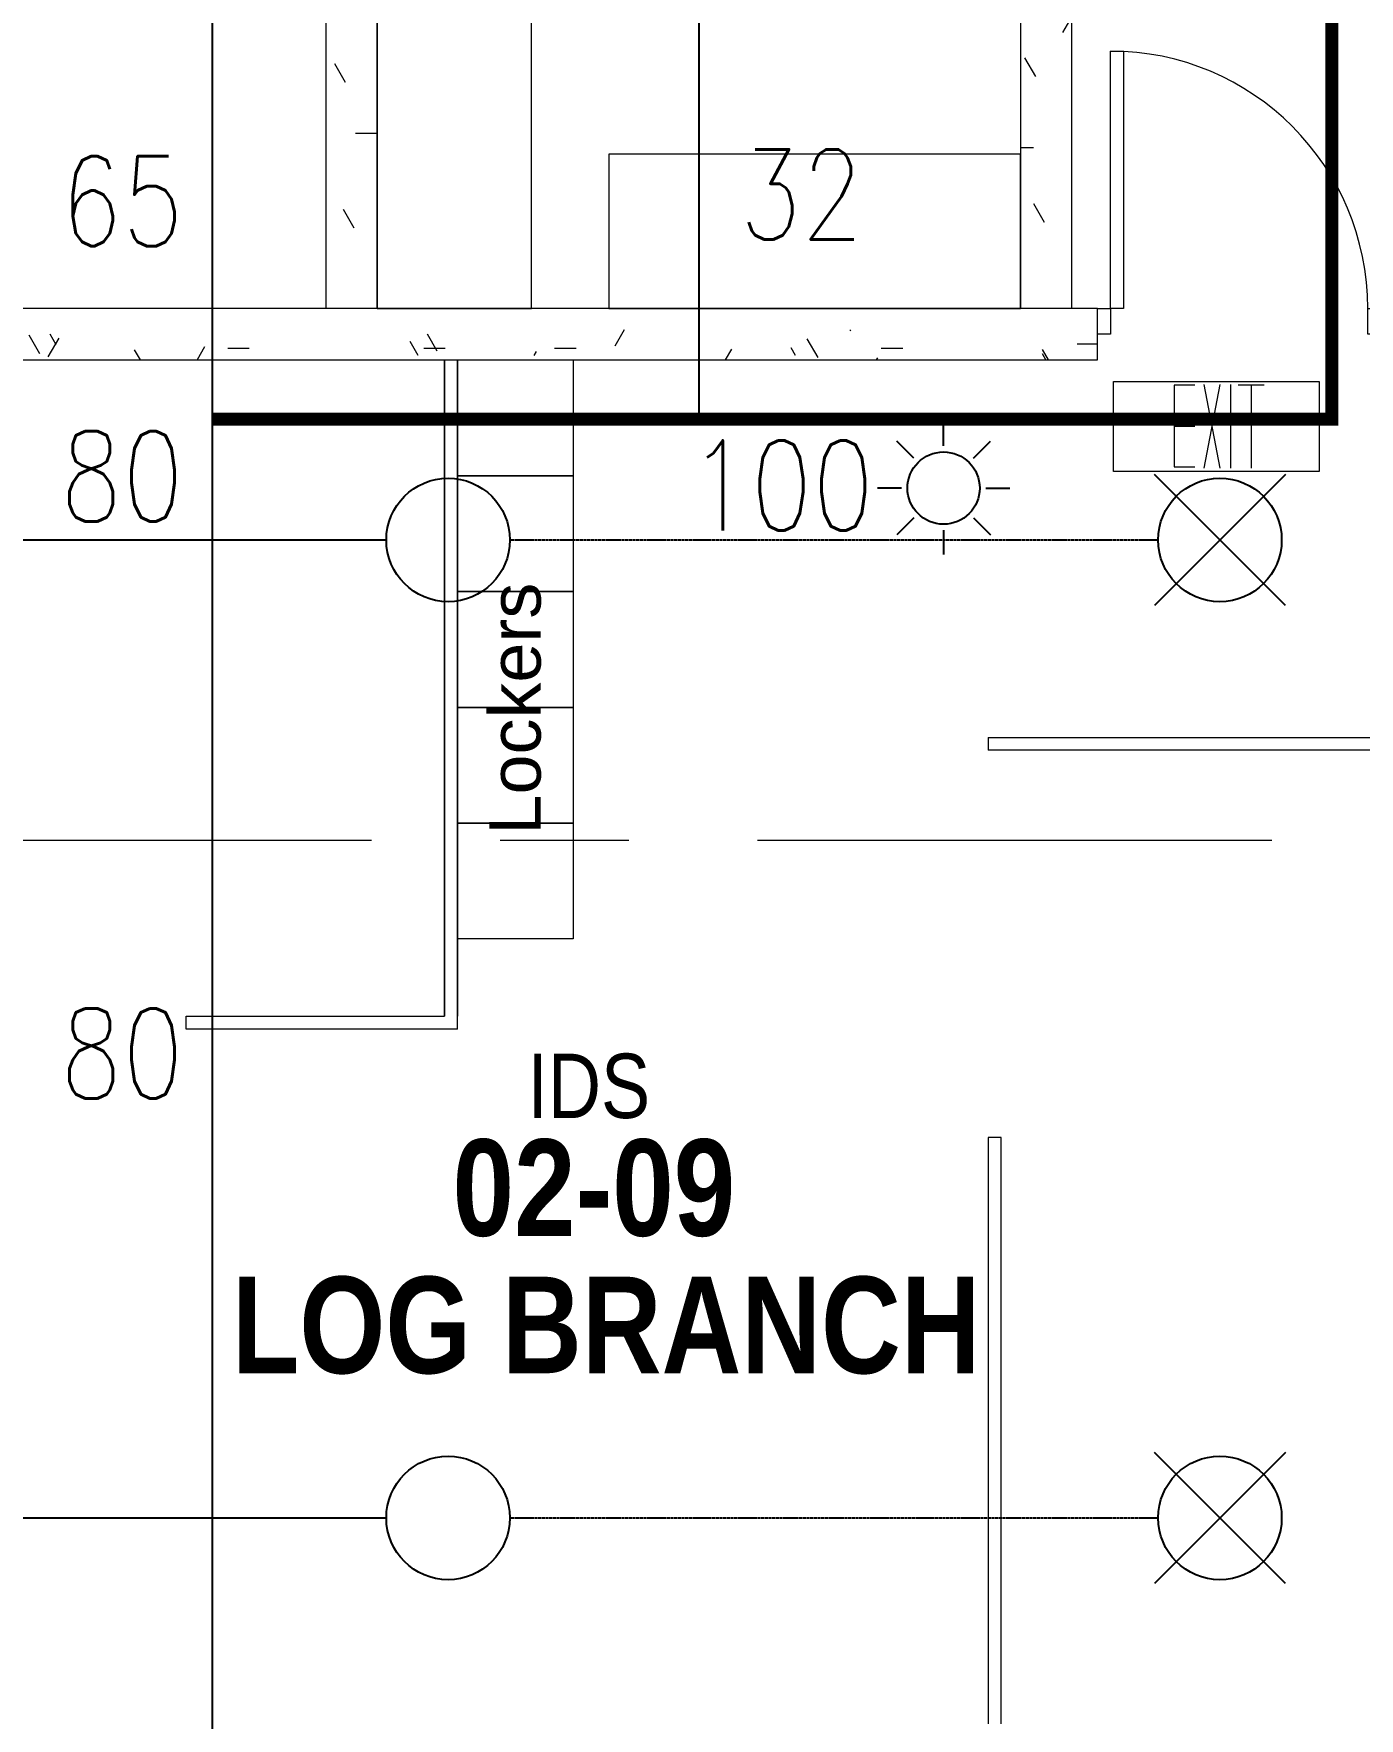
# Model space of a CAD drawing. Header units: millimetres. Extents: x -282761 to 137668, y -273845 to 94451.
# Drawn here: x 90820 to 95973, y -71436 to -64890 of the extents above; entities that cross this region are included whole.
import ezdxf

# ---------------------------------------------------------------- set-up
doc = ezdxf.new("R2010")
doc.units = ezdxf.units.MM
doc.linetypes.add('BLK_2 - 1ST__2ND_STOREY_PLAN-archi clean_11 SEPT 2024$0$IDA - Grid Line', pattern=[3500, 2000, -500, 500, -500])
doc.linetypes.add('HIDDEN2', pattern=[4.7625, 3.175, -1.5875])
for name, color, linetype, lineweight in [('BLK_2 - 1ST__2ND_STOREY_PLAN-archi clean_11 SEPT 2024$0$0-1', 8, 'Continuous', 5), ('BLK_2 - 1ST__2ND_STOREY_PLAN-archi clean_11 SEPT 2024$0$1599_DB_A_BLK2_HQ_R21-2ND STOREY 20230517--$0$A-_DOOR----_E', 8, 'Continuous', 9), ('BLK_2 - 1ST__2ND_STOREY_PLAN-archi clean_11 SEPT 2024$0$1599_DB_A_BLK2_HQ_R21-2ND STOREY 20230517--$0$A-_WALL----_H-2', 8, 'Continuous', 9), ('BLK_2 - 1ST__2ND_STOREY_PLAN-archi clean_11 SEPT 2024$0$1599_DB_A_BLK2_HQ_R21-2ND STOREY 20230517--$0$S-_COLN----_E', 8, 'Continuous', 9), ('BLK_2 - 1ST__2ND_STOREY_PLAN-archi clean_11 SEPT 2024$0$1599_DB_A_BLK2_HQ_R21-3RD STOREY 230517$0$S-_COLN----_E', 8, 'Continuous', 9), ('BLK_2 - 1ST__2ND_STOREY_PLAN-archi clean_11 SEPT 2024$0$_CATCHMENT_DRAIN', 8, 'Continuous', 0), ('BLK_2 - 1ST__2ND_STOREY_PLAN-archi clean_11 SEPT 2024$0$A-_DETA----_ED-2', 8, 'Continuous', 9), ('BLK_2 - 1ST__2ND_STOREY_PLAN-archi clean_11 SEPT 2024$0$A-_FURT----_E', 8, 'Continuous', 9), ('BLK_2 - 1ST__2ND_STOREY_PLAN-archi clean_11 SEPT 2024$0$A-_WALL----_H-1', 8, 'Continuous', 9), ('BLK_2 - 1ST__2ND_STOREY_PLAN-archi clean_11 SEPT 2024$0$A-_WALLPRTN_E', 8, 'Continuous', 9), ('BLK_2 - 1ST__2ND_STOREY_PLAN-archi clean_11 SEPT 2024$0$A-_WALLPRTN_E-1', 8, 'Continuous', 18), ('BLK_2 - 1ST__2ND_STOREY_PLAN-archi clean_11 SEPT 2024$0$E-_LIGT----_E', 8, 'Continuous', 9), ('BLK_2 - 1ST__2ND_STOREY_PLAN-archi clean_11 SEPT 2024$0$FURNITURE', 8, 'Continuous', 9), ('BLK_2 - 1ST__2ND_STOREY_PLAN-archi clean_11 SEPT 2024$0$S-_ANOTGRID_E-1', 8, 'BLK_2 - 1ST__2ND_STOREY_PLAN-archi clean_11 SEPT 2024$0$IDA - Grid Line', 9)]:
    doc.layers.add(name, color=color, linetype=linetype, lineweight=lineweight)
for name, color, linetype in [('M-_FIRESPRK_T-', 7, 'Continuous'), ('M-_SPRKBEAM_E-', 12, 'HIDDEN2'), ('M-_SPRKPIEX_E-', 1, 'Continuous'), ('M-FIRE----_E-', 12, 'Continuous'), ('ROOMNAME', 7, 'Continuous')]:
    doc.layers.add(name, color=color, linetype=linetype)
doc.styles.add('BLK_2 - 1ST__2ND_STOREY_PLAN-archi clean_11 SEPT 2024$0$1599_DB_A_BLK2_HQ_R21-3RD STOREY 230517$0$Arial', font='arial.ttf')
doc.styles.add('BLK_2 - 1ST__2ND_STOREY_PLAN_12  JUNE 2024$0$Arial Narrow_2', font='ARIALN.TTF', dxfattribs={"height": 500})
doc.styles.add('BLK_2 - 1ST__2ND_STOREY_PLAN_12  JUNE 2024$0$Arial Narrow_B_3', font='ARIALNB.TTF', dxfattribs={"height": 300})
doc.styles.add('Simplex', font='SIMPLEX.shx', dxfattribs={"width": 0.8, "height": 2.5})
pattern_1 = [(0, (0, 0), (1016, 254), [83.82, -678.18, 83.82, -678.18, -4064]), (0, (0, 0), (1016, 254), [-1524, 83.82, -1440.18, 83.82, -678.18, -1778]), (0, (0, 0), (1016, 254), [-3810, 83.82, -424.18, 83.82, -1186.18]), (120, (381, 127), (-727.97045, 752.8818), [83.82, -678.18, 83.82, -678.18, -4064]), (120, (381, 127), (-727.97045, 752.8818), [-1524, 83.82, -1440.18, 83.82, -678.18, -1778]), (120, (381, 127), (-727.97045, 752.8818), [-3810, 83.82, -424.18, 83.82, -1186.18]), (240, (508, 635), (-288.02955, -1006.8818), [83.82, -678.18, 83.82, -678.18, -4064]), (240, (508, 635), (-288.02955, -1006.8818), [-1524, 83.82, -1440.18, 83.82, -678.18, -1778]), (240, (508, 635), (-288.02955, -1006.8818), [-3810, 83.82, -424.18, 83.82, -1186.18])]
pattern_2 = [(0, (-41522.25, -42727.71), (1016, 254), [83.82, -678.18, 83.82, -678.18, -4064]), (0, (-41522.25, -42727.71), (1016, 254), [-1524, 83.82, -1440.18, 83.82, -678.18, -1778]), (0, (-41522.25, -42727.71), (1016, 254), [-3810, 83.82, -424.18, 83.82, -1186.18]), (120, (-41141.25, -42600.71), (-727.9705, 752.8818), [83.82, -678.18, 83.82, -678.18, -4064]), (120, (-41141.25, -42600.71), (-727.9705, 752.8818), [-1524, 83.82, -1440.18, 83.82, -678.18, -1778]), (120, (-41141.25, -42600.71), (-727.9705, 752.8818), [-3810, 83.82, -424.18, 83.82, -1186.18]), (240, (-41014.25, -42092.71), (-288.0295, -1006.8818), [83.82, -678.18, 83.82, -678.18, -4064]), (240, (-41014.25, -42092.71), (-288.0295, -1006.8818), [-1524, 83.82, -1440.18, 83.82, -678.18, -1778]), (240, (-41014.25, -42092.71), (-288.0295, -1006.8818), [-3810, 83.82, -424.18, 83.82, -1186.18])]

# ---------------------------------------------------------------- blocks, each defined once
blk = doc.blocks.new('fire0101')
at = {"color": 0, "linetype": 'Continuous'}
blk.add_circle((0, 0), 100, dxfattribs=at)
blk = doc.blocks.new('Under B spk')
for p, q in [((318.2, -318.2), (-318.2, 318.2)), ((318.2, 318.2), (-318.2, -318.2))]:
    blk.add_line(p, q)
blk.add_circle((0, 0), 300)
blk = doc.blocks.new('*U15')
at = {"layer": 'M-FIRE----_E-'}
blk.add_line((-33.1, -33.1), (33.1, 33.1), dxfattribs=at)
blk = doc.blocks.new('*U14')
at = {"layer": 'M-FIRE----_E-', "color": 0, "linetype": 'ByBlock', "lineweight": -2, "transparency": 16777216}
for p, rotation in [((31604, 13668.6), 45), ((31455.1, 13606.9), 90), ((31393.4, 13458), 135), ((31814.6, 13458), 315.0000000000001), ((31455.1, 13309.1), 180), ((31604, 13247.4), 225.0000000000001), ((31752.9, 13309.1), 270)]:
    blk.add_blockref('*U15', p, dxfattribs=dict(at, rotation=rotation))
blk.add_blockref('*U15', (31752.9, 13606.9), dxfattribs=at)
blk = doc.blocks.new('Strobe Light')
at = {"layer": 'M-FIRE----_E-'}
blk.add_circle((0, 0), 140.4, dxfattribs=at)
blk.add_blockref('*U14', (-31604, -13458), dxfattribs=at)
blk = doc.blocks.new('BLK_2 - 1ST__2ND_STOREY_PLAN-archi clean_11 SEPT 2024$0$IDA - Exit Sign - IDA - Exit Sign - One Side-3521448-BLK 2 2ND STOREY PLAN')
at = {"layer": 'BLK_2 - 1ST__2ND_STOREY_PLAN-archi clean_11 SEPT 2024$0$A-_DETA----_ED-2'}
for p, q in [((-63.9, -115.1), (-63.9, -432.5)), ((16.1, -115.1), (-63.9, -115.1)), ((51.1, -112.8), (114, -437.8)), ((114, -112.8), (51.1, -437.8)), ((155.1, -112.8), (155.1, -437.8)), ((285.1, -115.3), (185.1, -115.3)), ((235.1, -115.3), (235.1, -437.8)), ((16.1, -275), (-63.9, -275)), ((-63.9, -432.5), (16.1, -432.5))]:
    blk.add_line(p, q, dxfattribs=at)
at = {"layer": 'BLK_2 - 1ST__2ND_STOREY_PLAN-archi clean_11 SEPT 2024$0$E-_LIGT----_E'}
for p, q in [((-300, -450), (-300, -100)), ((-300, -100), (500, -100)), ((500, -100), (500, -450)), ((500, -450), (-300, -450))]:
    blk.add_line(p, q, dxfattribs=at)
blk = doc.blocks.new('BLK_2 - 1ST__2ND_STOREY_PLAN-archi clean_11 SEPT 2024$0$1599_DB_A_BLK2_HQ_R21_rvt-2-BLK 2 2ND STOREY PLAN')
at = {"layer": 'BLK_2 - 1ST__2ND_STOREY_PLAN-archi clean_11 SEPT 2024$0$A-_WALL----_H-1'}
h = blk.add_hatch(dxfattribs=at)
h.set_pattern_fill('FP_3', color=256, style=0, pattern_type=2)
h.set_pattern_definition(pattern_1)
h.paths.add_polyline_path([(-126336.4, -107894), (-126236.4, -107894), (-126236.4, -105169), (-126336.4, -105169)])
h.paths.add_polyline_path([(-126236.4, -104069), (-126236.4, -103234), (-126336.4, -103234), (-126336.4, -104069), (-126286.4, -104069)])
h = blk.add_hatch(dxfattribs=at)
h.set_pattern_fill('FP_3', color=256, style=0, pattern_type=2)
h.set_pattern_definition(pattern_1)
h.paths.add_polyline_path([(-124361.4, -108868.9), (-124361.4, -108768.9), (-125036.4, -108768.9), (-125036.4, -108868.9), (-124464, -108868.9)])
h.paths.add_polyline_path([(-126236.4, -108868.9), (-126136.4, -108868.9), (-126136.4, -108768.9), (-126236.4, -108768.9), (-126236.4, -108818.9)])
h.paths.add_polyline_path([(-137236.4, -108868.9), (-126336.4, -108868.9), (-126336.4, -108768.9), (-137236.4, -108768.9), (-137236.4, -108818.9)])
h.paths.add_polyline_path([(-138336.4, -108868.9), (-138336.4, -108768.9), (-139011.4, -108768.9), (-139011.4, -108868.9)])
at = {"layer": 'BLK_2 - 1ST__2ND_STOREY_PLAN-archi clean_11 SEPT 2024$0$A-_FURT----_E'}
blk.add_blockref('BLK_2 - 1ST__2ND_STOREY_PLAN-archi clean_11 SEPT 2024$0$IDA - Exit Sign - IDA - Exit Sign - One Side-3521448-BLK 2 2ND STOREY PLAN', (-125774.6, -108869), dxfattribs=at)
blk = doc.blocks.new('BLK_2 - 1ST__2ND_STOREY_PLAN-archi clean_11 SEPT 2024$0$1599_DB_A_BLK2_HQ_R21-2ND STOREY 20230517--$0$IDA - F - Single - Swing - 1100L X 2200H - B2-TD01-3240952-LINKVIEW_BLK2_2ND STOREY')
at = {"layer": 'BLK_2 - 1ST__2ND_STOREY_PLAN-archi clean_11 SEPT 2024$0$1599_DB_A_BLK2_HQ_R21-2ND STOREY 20230517--$0$A-_DOOR----_E'}
for p, q in [((-550, 50), (-500, 50)), ((-500, 50), (-500, -50)), ((500, 50), (550, 50)), ((500, -50), (500, 50)), ((-500, -50), (-550, -50)), ((450, -50), (500, -50)), ((450, -1050), (450, -50)), ((500, -50), (500, -1050)), ((550, -50), (500, -50)), ((500, -1050), (450, -1050))]:
    blk.add_line(p, q, dxfattribs=at)
blk.add_arc((500, -50), 1000, 180, 270, dxfattribs=at)
blk = doc.blocks.new('BLK_2 - 1ST__2ND_STOREY_PLAN-archi clean_11 SEPT 2024$0$FSAD')
at = {"layer": 'BLK_2 - 1ST__2ND_STOREY_PLAN-archi clean_11 SEPT 2024$0$1599_DB_A_BLK2_HQ_R21-3RD STOREY 230517$0$S-_COLN----_E'}
for points in [[(32088.2, -149295.9), (32088.2, -149745.9), (31638.2, -149745.9), (31638.2, -149295.9)], [(32538.2, -149295.9), (32538.2, -149745.9), (32088.2, -149745.9), (32088.2, -149295.9)], [(32988.2, -149295.9), (32988.2, -149745.9), (32538.2, -149745.9), (32538.2, -149295.9)], [(33438.2, -149295.9), (33438.2, -149745.9), (32988.2, -149745.9), (32988.2, -149295.9)], [(33888.2, -149295.9), (33888.2, -149745.9), (33438.2, -149745.9), (33438.2, -149295.9)]]:
    blk.add_lwpolyline(points, close=True, dxfattribs=at)
at = {"layer": 'BLK_2 - 1ST__2ND_STOREY_PLAN-archi clean_11 SEPT 2024$0$1599_DB_A_BLK2_HQ_R21-3RD STOREY 230517$0$S-_COLN----_E', "insert": (32533.3, -149419.3), "char_height": 200, "width": 2286.957, "attachment_point": 2, "style": 'BLK_2 - 1ST__2ND_STOREY_PLAN-archi clean_11 SEPT 2024$0$1599_DB_A_BLK2_HQ_R21-3RD STOREY 230517$0$Arial'}
blk.add_mtext('Lockers', dxfattribs=at)
blk = doc.blocks.new('BLK_2 - 1ST__2ND_STOREY_PLAN-archi clean_11 SEPT 2024$0$furniture layout')
blk.add_line((-36776.5, -110352.4), (-36776.5, -110402.4))
at = {"layer": 'BLK_2 - 1ST__2ND_STOREY_PLAN-archi clean_11 SEPT 2024$0$1599_DB_A_BLK2_HQ_R21-2ND STOREY 20230517--$0$S-_COLN----_E'}
for p, q in [((-36351.5, -108685.7), (-47451.5, -108685.7)), ((-36351.5, -108885.7), (-36351.5, -108685.7)), ((-47451.5, -108885.7), (-36351.5, -108885.7))]:
    blk.add_line(p, q, dxfattribs=at)
at = {"layer": 'BLK_2 - 1ST__2ND_STOREY_PLAN-archi clean_11 SEPT 2024$0$A-_WALLPRTN_E'}
for p, q in [((-38889.6, -111435.7), (-38889.6, -108885.7)), ((-38889.6, -108885.7), (-38889.6, -111435.7)), ((-38889.6, -111435.7), (-38889.6, -108885.7)), ((-38889.6, -108885.7), (-38889.6, -111435.7)), ((-38839.6, -108885.7), (-38839.6, -111435.7)), ((-38839.6, -111485.7), (-38839.6, -108885.7)), ((-38839.6, -108885.7), (-38839.6, -111435.7)), ((-38839.6, -111485.7), (-38839.6, -108885.7)), ((-36776.5, -110352.4), (-36776.5, -110402.4)), ((-36776.5, -110352.4), (-35251.5, -110352.4)), ((-35251.5, -110402.4), (-36776.5, -110402.4)), ((-39894.6, -111485.7), (-39894.6, -111435.7)), ((-39894.6, -111435.7), (-38889.6, -111435.7)), ((-39894.6, -111485.7), (-39894.6, -111435.7)), ((-39894.6, -111435.7), (-38889.6, -111435.7)), ((-38839.6, -111485.7), (-39894.6, -111485.7)), ((-38839.6, -111485.7), (-39894.6, -111485.7)), ((-36726.5, -111906.7), (-36776.5, -111906.7)), ((-36776.5, -111906.7), (-36776.5, -114185.7)), ((-36726.5, -114185.7), (-36726.5, -111906.7))]:
    blk.add_line(p, q, dxfattribs=at)
at = {"layer": 'BLK_2 - 1ST__2ND_STOREY_PLAN-archi clean_11 SEPT 2024$0$FURNITURE', "flags": 128}
for points in [[(-38551.5, -107085.6), (-39151.5, -107085.6), (-39151.5, -108685.6), (-38551.5, -108685.6), (-38551.5, -108085.6)], [(-38251.5, -108085.6), (-38251.5, -108685.6), (-36651.5, -108685.6), (-36651.5, -108085.6), (-37251.5, -108085.6)]]:
    blk.add_lwpolyline(points, close=True, dxfattribs=at)
at = {"rotation": 90}
blk.add_blockref('BLK_2 - 1ST__2ND_STOREY_PLAN-archi clean_11 SEPT 2024$0$FSAD', (-188135.5, -142773.9), dxfattribs=at)
at = {"layer": 'BLK_2 - 1ST__2ND_STOREY_PLAN-archi clean_11 SEPT 2024$0$1599_DB_A_BLK2_HQ_R21-2ND STOREY 20230517--$0$S-_COLN----_E', "rotation": 180}
blk.add_blockref('BLK_2 - 1ST__2ND_STOREY_PLAN-archi clean_11 SEPT 2024$0$1599_DB_A_BLK2_HQ_R21-2ND STOREY 20230517--$0$IDA - F - Single - Swing - 1100L X 2200H - B2-TD01-3240952-LINKVIEW_BLK2_2ND STOREY', (-35801.5, -108735.7), dxfattribs=at)
at = {"layer": 'BLK_2 - 1ST__2ND_STOREY_PLAN-archi clean_11 SEPT 2024$0$A-_FURT----_E'}
blk.add_blockref('BLK_2 - 1ST__2ND_STOREY_PLAN-archi clean_11 SEPT 2024$0$IDA - Exit Sign - IDA - Exit Sign - One Side-3521448-BLK 2 2ND STOREY PLAN', (-35989.8, -108869), dxfattribs=at)
blk = doc.blocks.new('BLK_2 - 1ST__2ND_STOREY_PLAN-archi clean_11 SEPT 2024')
at = {"layer": 'BLK_2 - 1ST__2ND_STOREY_PLAN-archi clean_11 SEPT 2024$0$1599_DB_A_BLK2_HQ_R21-2ND STOREY 20230517--$0$A-_WALL----_H-2'}
h = blk.add_hatch(dxfattribs=at)
h.set_pattern_fill('FP_3', color=256, style=0, pattern_type=2)
h.set_pattern_definition(pattern_2)
h.paths.add_polyline_path([(-36451.5, -108868.9), (-36351.5, -108868.9), (-36351.5, -108768.9), (-36451.5, -108768.9), (-36451.5, -108818.9)], flags=0)
at = {"layer": 'BLK_2 - 1ST__2ND_STOREY_PLAN-archi clean_11 SEPT 2024$0$1599_DB_A_BLK2_HQ_R21-2ND STOREY 20230517--$0$S-_COLN----_E'}
h = blk.add_hatch(dxfattribs=at)
h.set_pattern_fill('FP_3', color=256, style=0, pattern_type=2)
h.set_pattern_definition(pattern_2)
h.paths.add_polyline_path([(-36651.5, -108885.7), (-36451.5, -108885.7), (-36451.5, -103569), (-36651.5, -103569), (-36651.5, -107059.7)])
h = blk.add_hatch(dxfattribs=at)
h.set_pattern_fill('FP_3', color=256, style=0, pattern_type=2)
h.set_pattern_definition([(0, (-41522.25, -42744.55), (1016, 254), [83.82, -678.18, 83.82, -678.18, -4064]), (0, (-41522.25, -42744.55), (1016, 254), [-1524, 83.82, -1440.18, 83.82, -678.18, -1778]), (0, (-41522.25, -42744.55), (1016, 254), [-3810, 83.82, -424.18, 83.82, -1186.18]), (120, (-41141.25, -42617.55), (-727.9705, 752.8818), [83.82, -678.18, 83.82, -678.18, -4064]), (120, (-41141.25, -42617.55), (-727.9705, 752.8818), [-1524, 83.82, -1440.18, 83.82, -678.18, -1778]), (120, (-41141.25, -42617.55), (-727.9705, 752.8818), [-3810, 83.82, -424.18, 83.82, -1186.18]), (240, (-41014.25, -42109.55), (-288.0295, -1006.8818), [83.82, -678.18, 83.82, -678.18, -4064]), (240, (-41014.25, -42109.55), (-288.0295, -1006.8818), [-1524, 83.82, -1440.18, 83.82, -678.18, -1778]), (240, (-41014.25, -42109.55), (-288.0295, -1006.8818), [-3810, 83.82, -424.18, 83.82, -1186.18])])
h.paths.add_polyline_path([(-36551.5, -108885.7), (-36551.5, -108785.7), (-47451.5, -108785.7), (-47451.5, -108885.7), (-38963.2, -108885.7)], flags=0)
at = {"layer": 'BLK_2 - 1ST__2ND_STOREY_PLAN-archi clean_11 SEPT 2024$0$A-_WALL----_H-1'}
h = blk.add_hatch(dxfattribs=at)
h.set_pattern_fill('FP_3', color=256, style=0, pattern_type=2)
h.set_pattern_definition([(0, (89784.83, 7e-11), (1016, 254), [83.82, -678.18, 83.82, -678.18, -4064]), (0, (89784.83, 7e-11), (1016, 254), [-1524, 83.82, -1440.18, 83.82, -678.18, -1778]), (0, (89784.83, 7e-11), (1016, 254), [-3810, 83.82, -424.18, 83.82, -1186.18]), (120, (90165.83, 127), (-727.97045, 752.8818), [83.82, -678.18, 83.82, -678.18, -4064]), (120, (90165.83, 127), (-727.97045, 752.8818), [-1524, 83.82, -1440.18, 83.82, -678.18, -1778]), (120, (90165.83, 127), (-727.97045, 752.8818), [-3810, 83.82, -424.18, 83.82, -1186.18]), (240, (90292.83, 635), (-288.02955, -1006.8818), [83.82, -678.18, 83.82, -678.18, -4064]), (240, (90292.83, 635), (-288.02955, -1006.8818), [-1524, 83.82, -1440.18, 83.82, -678.18, -1778]), (240, (90292.83, 635), (-288.02955, -1006.8818), [-3810, 83.82, -424.18, 83.82, -1186.18])])
h.paths.add_polyline_path([(-39151.5, -108685.4), (-39151.5, -102369), (-39351.5, -102369), (-39351.5, -108685.4)])
at = {"layer": 'BLK_2 - 1ST__2ND_STOREY_PLAN-archi clean_11 SEPT 2024$0$1599_DB_A_BLK2_HQ_R21-2ND STOREY 20230517--$0$S-_COLN----_E'}
for p, q in [((-36651.5, -108685.7), (-47151.5, -108685.7)), ((-36351.5, -108885.7), (-36351.5, -108685.7))]:
    blk.add_line(p, q, dxfattribs=at)
for points in [[(-36651.5, -103569), (-36651.5, -108685.7)], [(-36451.5, -108685.7), (-36451.5, -103569)]]:
    blk.add_lwpolyline(points, dxfattribs=at)
at = {"layer": 'BLK_2 - 1ST__2ND_STOREY_PLAN-archi clean_11 SEPT 2024$0$A-_WALLPRTN_E-1'}
for p, q in [((-39351.5, -102369), (-39351.5, -108685.4)), ((-39151.5, -108685.4), (-39151.5, -102369))]:
    blk.add_line(p, q, dxfattribs=at)
at = {"layer": 'BLK_2 - 1ST__2ND_STOREY_PLAN-archi clean_11 SEPT 2024$0$S-_ANOTGRID_E-1'}
blk.add_line((-51673.7, -110752.4), (4860.6, -110752.4), dxfattribs=at)
blk.add_blockref('BLK_2 - 1ST__2ND_STOREY_PLAN-archi clean_11 SEPT 2024$0$furniture layout', (0, 0))
at = {"layer": 'BLK_2 - 1ST__2ND_STOREY_PLAN-archi clean_11 SEPT 2024$0$0-1'}
blk.add_blockref('BLK_2 - 1ST__2ND_STOREY_PLAN-archi clean_11 SEPT 2024$0$1599_DB_A_BLK2_HQ_R21_rvt-2-BLK 2 2ND STOREY PLAN', (89784.8, 0), dxfattribs=at)
at = {"layer": 'BLK_2 - 1ST__2ND_STOREY_PLAN-archi clean_11 SEPT 2024$0$1599_DB_A_BLK2_HQ_R21-2ND STOREY 20230517--$0$S-_COLN----_E', "rotation": 180}
blk.add_blockref('BLK_2 - 1ST__2ND_STOREY_PLAN-archi clean_11 SEPT 2024$0$1599_DB_A_BLK2_HQ_R21-2ND STOREY 20230517--$0$IDA - F - Single - Swing - 1100L X 2200H - B2-TD01-3240952-LINKVIEW_BLK2_2ND STOREY', (-35801.5, -108735.7), dxfattribs=at)

msp = doc.modelspace()

# ---------------------------------------------------------------- linework, layer by layer
at = {"layer": 'M-_SPRKBEAM_E-'}
for p, q in [((92671, -66857.7), (95191, -66857.7)), ((92671, -70657.7), (95191, -70657.7))]:
    msp.add_line(p, q, dxfattribs=at)
at = {"layer": 'M-_SPRKPIEX_E-'}
for p, q in [((91513.9, -60457.6), (91513.9, -74457.7)), ((93405.5, -64781), (93405.5, -66388.3)), ((89671, -66857.7), (92191, -66857.7)), ((89671, -70657.7), (92191, -70657.7))]:
    msp.add_line(p, q, dxfattribs=at)
at = {"layer": 'M-_SPRKPIEX_E-', "const_width": 50}
msp.add_lwpolyline([(95865.8, -46790.6), (95865.8, -66388.3), (91513.9, -66388.3)], dxfattribs=at)

# ---------------------------------------------------------------- block references
at = {"layer": 'BLK_2 - 1ST__2ND_STOREY_PLAN-archi clean_11 SEPT 2024$0$_CATCHMENT_DRAIN'}
msp.add_blockref('BLK_2 - 1ST__2ND_STOREY_PLAN-archi clean_11 SEPT 2024', (131307.1, 42727.7), dxfattribs=at)
at = {"layer": 'M-_SPRKPIEX_E-', "xscale": 2.4, "yscale": 2.4, "zscale": 2.4, "rotation": 258.865011862231}
for p in [(92431, -66857.7), (92431, -70657.7)]:
    msp.add_blockref('fire0101', p, dxfattribs=at)
at = {"layer": 'M-_SPRKPIEX_E-', "xscale": 0.8, "yscale": 0.8, "zscale": 0.8}
for p in [(95431, -66857.7), (95431, -70657.7)]:
    msp.add_blockref('Under B spk', p, dxfattribs=at)
at = {"layer": 'M-FIRE----_E-', "rotation": 89.99999999999999}
msp.add_blockref('Strobe Light', (94356.9, -66656.1), dxfattribs=at)

# ---------------------------------------------------------------- texts
at = {"layer": 'M-_FIRESPRK_T-', "style": 'Simplex', "width": 0.8}
for s, p in [('65', (90924.1, -65716.4)), ('32', (93564, -65689.9)), ('80', (90924.1, -66785.5)), ('100', (93366.6, -66820.7)), ('80', (90924.1, -69027.7))]:
    msp.add_text(s, height=350, dxfattribs=at).set_placement(p)
at = {"layer": 'ROOMNAME', "attachment_point": 1}
for s, insert, char_height, width, style in [('IDS', (92739.2, -68853.8), 250, 1843.881, 'BLK_2 - 1ST__2ND_STOREY_PLAN_12  JUNE 2024$0$Arial Narrow_2'), ('02-09', (92448.5, -69186.6), 375, 1563.291, 'BLK_2 - 1ST__2ND_STOREY_PLAN_12  JUNE 2024$0$Arial Narrow_B_3'), ('LOG BRANCH', (91590.3, -69720.5), 375, 3468.063, 'BLK_2 - 1ST__2ND_STOREY_PLAN_12  JUNE 2024$0$Arial Narrow_B_3')]:
    msp.add_mtext(s, dxfattribs=dict(at, insert=insert, char_height=char_height, width=width, style=style))

doc.saveas('drawing.dxf')
